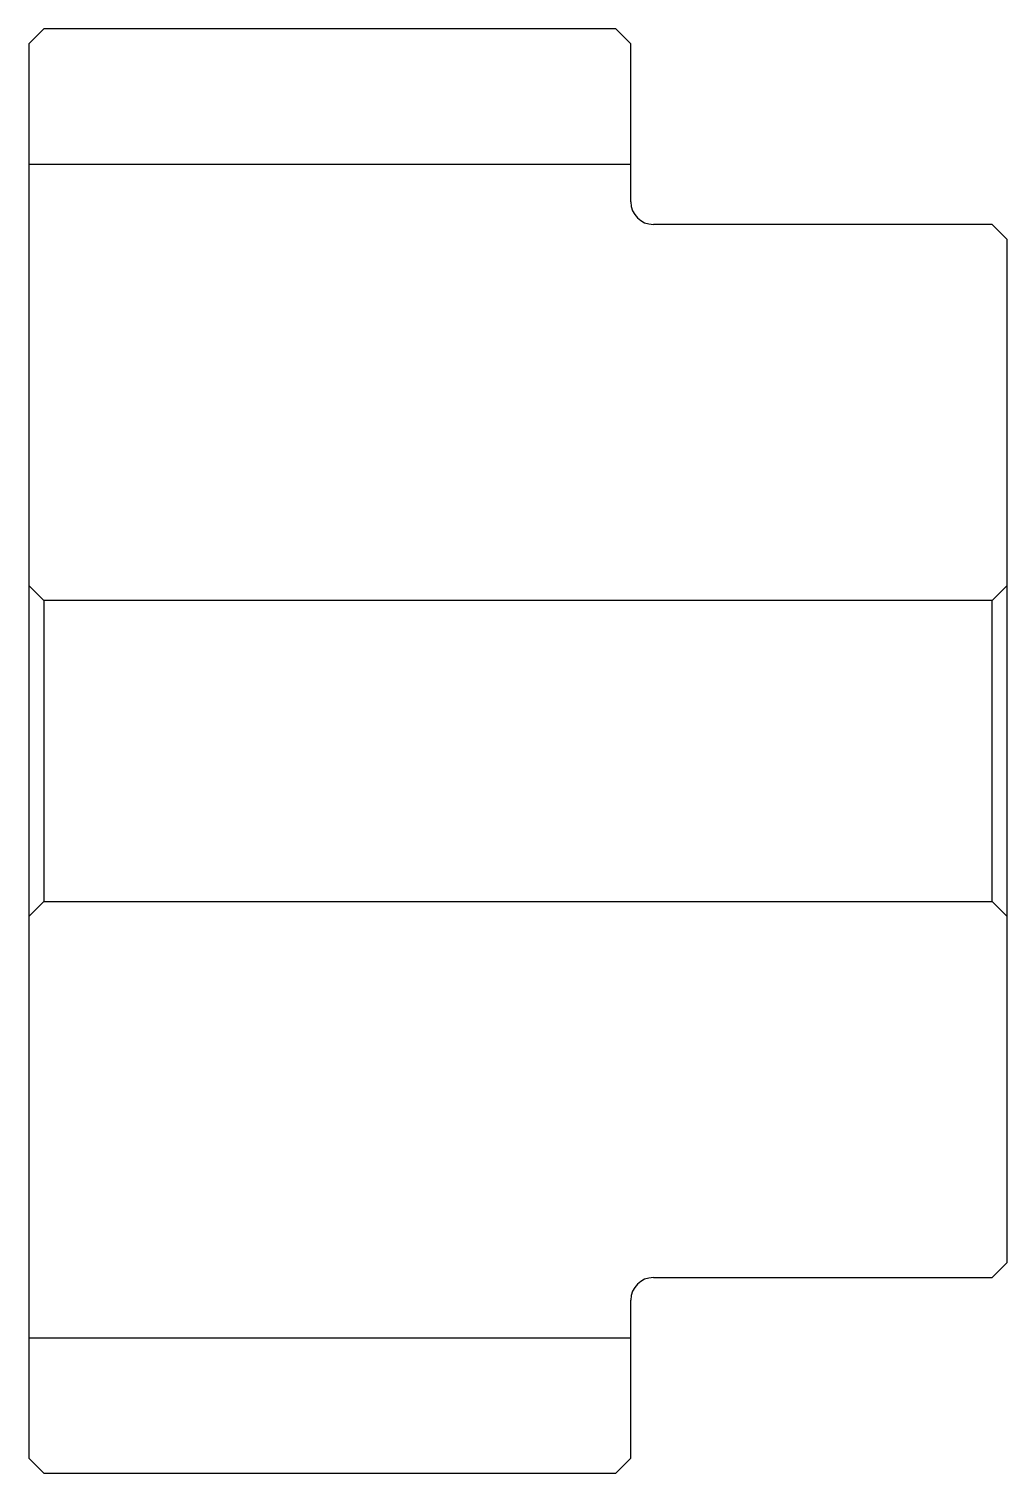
# Model space of a CAD drawing. Header units: metres. Extents: x 237.7 to 302.7, y 191.2 to 287.2.
import ezdxf

# ---------------------------------------------------------------- set-up
doc = ezdxf.new("R2010")
doc.units = ezdxf.units.M

msp = doc.modelspace()

# ---------------------------------------------------------------- linework, layer by layer
at = {"color": 4}
for p, q in [((237.717407, 278.184753), (277.717407, 278.184753)), ((301.717407, 249.184769), (302.717407, 250.184769)), ((238.717407, 249.184769), (238.717407, 229.184769)), ((301.717407, 229.184769), (302.717407, 228.184769)), ((237.717407, 200.184769), (277.717407, 200.184769))]:
    msp.add_line(p, q, dxfattribs=at)
for points in [[(277.717407, 275.684753), (277.717407, 286.184753), (276.717407, 287.184753), (238.717407, 287.184753), (237.717407, 286.184753), (237.717407, 228.184769)], [(279.217407, 204.184769), (301.717407, 204.184769), (302.717407, 205.184769), (302.717407, 273.184753), (301.717407, 274.184753), (279.217407, 274.184753)], [(237.717407, 228.184769), (238.717407, 229.184769), (301.717407, 229.184769), (301.717407, 249.184769), (238.717407, 249.184769), (237.717407, 250.184769)], [(237.717407, 228.184769), (237.717407, 192.184769), (238.717407, 191.184769), (276.717407, 191.184769), (277.717407, 192.184769), (277.717407, 202.684769)]]:
    msp.add_lwpolyline(points, dxfattribs=at)
for centre, start, end in [((279.217407, 275.684753), 180, 270), ((279.217407, 202.684769), 90, 180)]:
    msp.add_arc(centre, 1.5, start, end, dxfattribs=at)

doc.saveas('drawing.dxf')
